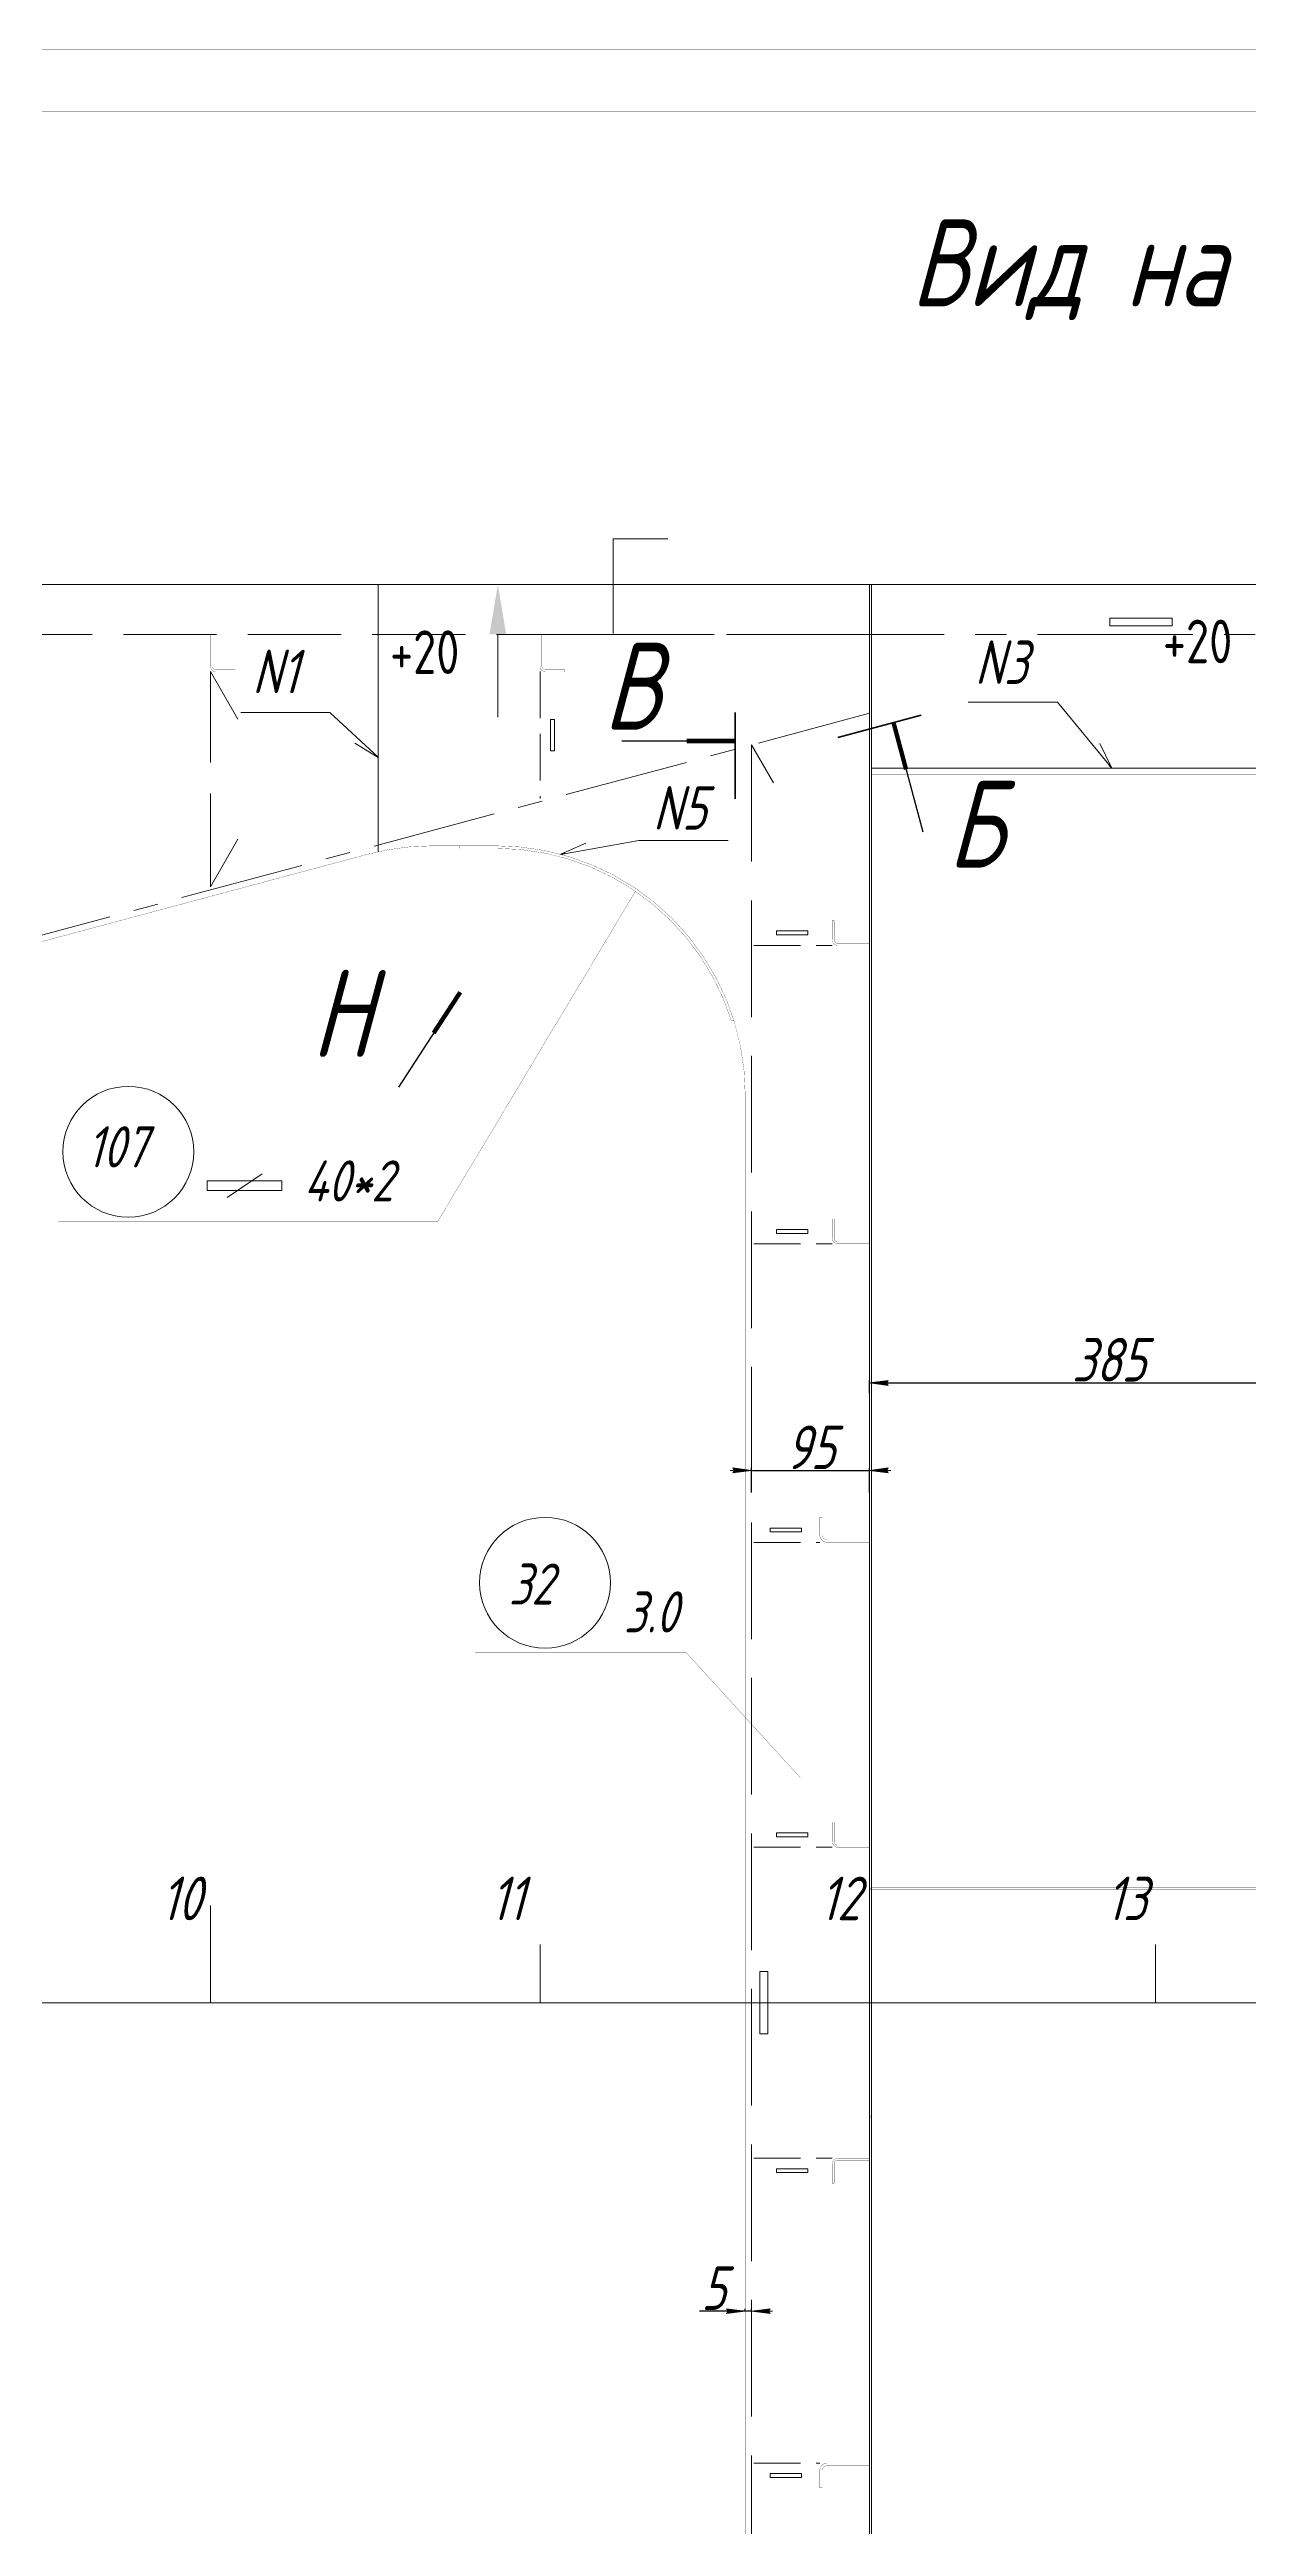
# Model space of a CAD drawing. Header units: millimetres. Extents: x 77380 to 135900, y -26587 to 17301.
# Drawn here: x 96739 to 97703, y 2083 to 4074 of the extents above; entities that cross this region are included whole.
import ezdxf

# ---------------------------------------------------------------- set-up
doc = ezdxf.new("R2010")
doc.units = ezdxf.units.MM
for name, pattern in [('K5LT32768', [0]), ('K5LT32772', [0]), ('K5LT32777', [0]), ('K5LT32780', [0]), ('K5LT32781', [0]), ('K5LT32782', [50, 37.5, -12.5]), ('K5LT32783', [100, 75, -25]), ('K5LT32785', [200, 125, -25, 25, -25]), ('K5LT32786', [100, 75, -25]), ('K5LT32792', [0]), ('K5LT32795', [125, 93.75, -31.25]), ('K5LT32796', [0]), ('K5LT32818', [160, 100, -20, 20, -20]), ('K5LT32831', [0]), ('K5LT32832', [0]), ('K5LT32833', [0]), ('K5LT32834', [0]), ('K5LT32835', [0]), ('K5LT32838', [0]), ('K5LT_THIN', [0])]:
    doc.linetypes.add(name, pattern=pattern)
doc.layers.add('4001', color=7, linetype='Continuous')
doc.styles.add('KDIMTEXTSTYLE', font='GOST_AU.SHX', dxfattribs={"width": 0.96, "oblique": 15, "height": 5})
doc.styles.add('KTEXTSTYLE', font='GOST_AU.SHX', dxfattribs={"width": 0.96, "height": 5})
doc.dimstyles.new('KDIMSTYLE (1.00)', dxfattribs={"dimtxt": 5, "dimasz": 1, "dimexe": 2, "dimexo": 0, "dimgap": 1, "dimtad": 1, "dimtxsty": 'KDIMTEXTSTYLE', "dimsah": 1, "dimcen": 0, "dimdle": 1, "dimadec": 0, "dimazin": 0, "dimtfac": 0.667, "dimtmove": 0, "dimatfit": 3, "dimfxl": 1, "dimtvp": 1, "dimtolj": 1, "dimtzin": 0, "dimarcsym": 0})

# ---------------------------------------------------------------- blocks, each defined once
blk = doc.blocks.new('KDIMARROW_02')
blk.add_hatch(color=0).paths.add_polyline_path([(13.5, 0), (15, 2), (0, 0), (15, -2)])
at = {"color": 0, "linetype": 'K5LT_THIN', "lineweight": 18}
for p, q in [((15, 2), (0, 0)), ((0, 0), (15, -2)), ((0, 0), (17, 0)), ((13.5, 0), (15, 2)), ((15, -2), (13.5, 0))]:
    blk.add_line(p, q, dxfattribs=at)
at = {"layer": '4001', "color": 0, "linetype": 'K5LT_THIN', "lineweight": 18}
blk.add_line((0, 0), (-1, 0), dxfattribs=at)
blk = doc.blocks.new('D78')
at = {"color": 0, "lineweight": -2}
for p, q in [((97303.6, 2914.4), (97303.6, 2934.2)), ((97304.6, 2932.2), (97397.6, 2932.2)), ((97398.6, 2914.4), (97398.6, 2934.2))]:
    blk.add_line(p, q, dxfattribs=at)
at = {"layer": 'Defpoints', "color": 0, "lineweight": 100}
for p in [(97398.6, 2932.2), (97303.6, 2914.4), (97398.6, 2914.4)]:
    blk.add_point(p, dxfattribs=at)
at = {"color": 0, "lineweight": -2, "rotation": 180}
blk.add_blockref('KDIMARROW_02', (97303.6, 2932.2), dxfattribs=at)
at = {"color": 0, "lineweight": -2}
blk.add_blockref('KDIMARROW_02', (97398.6, 2932.2), dxfattribs=at)
at = {"color": 7, "insert": (97351.1, 2950.8), "char_height": 5, "attachment_point": 5, "style": 'KDIMTEXTSTYLE'}
blk.add_mtext('\\A1;\\H35.0;\\W0.965;\\Q15;\\H35.0;\\W0.965;\\Q15;\\Q15;95', dxfattribs=at)
blk = doc.blocks.new('D80')
at = {"color": 0, "lineweight": -2}
for p, q in [((97298.6, 2256.4), (97261.8, 2256.4)), ((97298.6, 2256.4), (97298.6, 2258.4)), ((97302.6, 2256.4), (97299.6, 2256.4)), ((97303.6, 2256.4), (97303.6, 2258.4))]:
    blk.add_line(p, q, dxfattribs=at)
at = {"layer": 'Defpoints', "color": 0, "lineweight": 100}
for p in [(97298.6, 2256.4), (97298.6, 2256.4), (97303.6, 2256.4)]:
    blk.add_point(p, dxfattribs=at)
at = {"color": 0, "lineweight": -2, "rotation": 180}
blk.add_blockref('KDIMARROW_02', (97298.6, 2256.4), dxfattribs=at)
at = {"color": 0, "lineweight": -2}
blk.add_blockref('KDIMARROW_02', (97303.6, 2256.4), dxfattribs=at)
at = {"color": 7, "insert": (97273.2, 2274.9), "char_height": 5, "attachment_point": 5, "style": 'KDIMTEXTSTYLE'}
blk.add_mtext('\\A1;\\H35.0;\\W0.965;\\Q15;\\H35.0;\\W0.965;\\Q15;\\Q15;5', dxfattribs=at)
blk = doc.blocks.new('KDIMARROW_01')
blk.add_hatch(color=0).paths.add_polyline_path([(0, 0), (-15, 2), (-13.5, 0), (-15, -2)])
at = {"color": 0, "linetype": 'K5LT_THIN', "lineweight": 18}
for p, q in [((-13.5, 0), (-15, 2)), ((-15, 2), (0, 0)), ((0, 0), (-15, -2)), ((-15, -2), (-13.5, 0))]:
    blk.add_line(p, q, dxfattribs=at)
at = {"layer": '4001', "color": 0, "linetype": 'K5LT_THIN', "lineweight": 18}
blk.add_line((0, 0), (-1, 0), dxfattribs=at)
blk = doc.blocks.new('D82')
at = {"color": 0, "lineweight": -2}
for p, q in [((97398.6, 2994.5), (97398.6, 3004.6)), ((97399.6, 3002.6), (97782.6, 3002.6)), ((97783.6, 2994.5), (97783.6, 3004.6))]:
    blk.add_line(p, q, dxfattribs=at)
at = {"layer": 'Defpoints', "color": 0, "lineweight": 100}
for p in [(97398.6, 2994.5), (97783.6, 3002.6), (97783.6, 2994.5)]:
    blk.add_point(p, dxfattribs=at)
at = {"color": 0, "lineweight": -2, "rotation": 180}
blk.add_blockref('KDIMARROW_01', (97398.6, 3002.6), dxfattribs=at)
at = {"color": 0, "lineweight": -2}
blk.add_blockref('KDIMARROW_01', (97783.6, 3002.6), dxfattribs=at)
at = {"color": 7, "insert": (97591.1, 3021.2), "char_height": 5, "attachment_point": 5, "style": 'KDIMTEXTSTYLE'}
blk.add_mtext('\\A1;\\H35.0;\\W0.965;\\Q15;\\H35.0;\\W0.965;\\Q15;\\Q15;385', dxfattribs=at)
blk = doc.blocks.new('U378')
at = {"color": 7, "linetype": 'K5LT32832', "lineweight": 60}
blk.add_line((96895, 18169.5), (96828, 18151.5), dxfattribs=at)
at = {"color": 7, "linetype": 'K5LT32834', "lineweight": 30}
blk.add_line((96872.8, 18163.5), (96896.4, 18075.6), dxfattribs=at)
at = {"color": 7, "linetype": 'K5LT32833', "const_width": 3.54}
blk.add_lwpolyline([(96872.8, 18163.5), (96882.9, 18125.8)], dxfattribs=at)
blk = doc.blocks.new('U380')
blk.add_hatch(color=7).paths.add_polyline_path([(96561.4, 18234.3), (96548, 18234.3), (96554.7, 18274.3)])
at = {"color": 7, "linetype": 'K5LT32831', "lineweight": 9}
blk.add_line((96554.7, 18234.3), (96554.7, 18167.8), dxfattribs=at)
blk = doc.blocks.new('U381')
at = {"color": 7, "linetype": 'K5LT32832', "lineweight": 60}
blk.add_line((96745.6, 18171.6), (96745.6, 18102.2), dxfattribs=at)
at = {"color": 7, "linetype": 'K5LT32834', "lineweight": 30}
blk.add_line((96745.6, 18148.6), (96654.5, 18148.6), dxfattribs=at)
at = {"color": 7, "linetype": 'K5LT32833', "const_width": 3.54}
blk.add_lwpolyline([(96745.6, 18148.6), (96706.6, 18148.6)], dxfattribs=at)
blk = doc.blocks.new('U392')
at = {"color": 7, "linetype": 'K5LT_THIN', "lineweight": 18}
for p, q in [((96668.1, 18068.7), (96605.3, 18057.5)), ((96605.3, 18057.5), (96609.3, 18058.2))]:
    blk.add_line(p, q, dxfattribs=at)
at = {"color": 7, "linetype": 'K5LT32835', "lineweight": 18}
for p, q in [((96605.4, 18057.6), (96605.3, 18057.5)), ((96605.5, 18057.6), (96605.4, 18057.6)), ((96605.4, 18057.6), (96605.4, 18057.6)), ((96605.6, 18057.6), (96605.5, 18057.6)), ((96605.5, 18057.6), (96605.6, 18057.6)), ((96605.5, 18057.6), (96605.5, 18057.6)), ((96605.7, 18057.7), (96605.6, 18057.6)), ((96605.6, 18057.7), (96605.7, 18057.6)), ((96605.8, 18057.7), (96605.7, 18057.6)), ((96605.7, 18057.7), (96605.8, 18057.6)), ((96605.7, 18057.7), (96605.8, 18057.6)), ((96605.9, 18057.8), (96605.8, 18057.6)), ((96605.8, 18057.7), (96605.9, 18057.7)), ((96606, 18057.8), (96605.9, 18057.6)), ((96605.9, 18057.8), (96606.1, 18057.7)), ((96605.9, 18057.8), (96606, 18057.7)), ((96606.1, 18057.9), (96606, 18057.7)), ((96606, 18057.8), (96606.2, 18057.7)), ((96606.3, 18057.9), (96606.1, 18057.7)), ((96606.2, 18057.9), (96606.1, 18057.7)), ((96606.1, 18057.8), (96606.3, 18057.7)), ((96606.4, 18058), (96606.2, 18057.7)), ((96606.2, 18057.9), (96606.5, 18057.7)), ((96606.2, 18057.9), (96606.4, 18057.7)), ((96606.5, 18058), (96606.3, 18057.7)), ((96606.3, 18057.9), (96606.5, 18057.8)), ((96606.6, 18058.1), (96606.4, 18057.7)), ((96606.4, 18058), (96606.7, 18057.8)), ((96606.4, 18058), (96606.6, 18057.8)), ((96606.7, 18058.1), (96606.5, 18057.8)), ((96606.5, 18058), (96606.8, 18057.8)), ((96606.8, 18058.1), (96606.6, 18057.8)), ((96606.6, 18058), (96606.9, 18057.8)), ((96607, 18058.2), (96606.7, 18057.8)), ((96606.7, 18058.1), (96607.1, 18057.9)), ((96606.7, 18058.1), (96607, 18057.8)), ((96607.1, 18058.2), (96606.8, 18057.8)), ((96606.8, 18058.1), (96607.2, 18057.9)), ((96607.3, 18058.3), (96606.9, 18057.8)), ((96607.2, 18058.3), (96606.9, 18057.8)), ((96606.9, 18058.2), (96607.3, 18057.9)), ((96606.9, 18058.2), (96607.3, 18057.9)), ((96607.4, 18058.4), (96607, 18057.8)), ((96607, 18058.2), (96607.4, 18057.9)), ((96607.5, 18058.4), (96607.1, 18057.9)), ((96607.1, 18058.2), (96607.5, 18057.9)), ((96607.6, 18058.4), (96607.2, 18057.9)), ((96607.2, 18058.3), (96607.7, 18058)), ((96607.2, 18058.3), (96607.6, 18057.9)), ((96607.7, 18058.5), (96607.3, 18057.9)), ((96607.3, 18058.3), (96607.8, 18058)), ((96607.8, 18058.5), (96607.4, 18057.9)), ((96607.4, 18058.4), (96608, 18058)), ((96607.4, 18058.3), (96607.9, 18058)), ((96607.9, 18058.6), (96607.5, 18057.9)), ((96607.5, 18058.4), (96608, 18058)), ((96608.1, 18058.6), (96607.6, 18058)), ((96608, 18058.6), (96607.6, 18057.9)), ((96607.6, 18058.4), (96608.1, 18058)), ((96608.2, 18058.6), (96607.7, 18058)), ((96607.7, 18058.5), (96608.3, 18058.1)), ((96607.7, 18058.5), (96608.2, 18058.1)), ((96608.2, 18058.5), (96607.8, 18058)), ((96607.8, 18058.5), (96608.2, 18058.2)), ((96607.9, 18058.6), (96608.2, 18058.4)), ((96607.9, 18058.5), (96608.2, 18058.3)), ((96608.2, 18058.4), (96607.9, 18058)), ((96608, 18058.6), (96608.2, 18058.5)), ((96608.2, 18058.3), (96608, 18058)), ((96608.1, 18058.6), (96608.2, 18058.6)), ((96608.2, 18058.2), (96608.1, 18058)), ((96608.2, 18058.7), (96608.2, 18058.6)), ((96608.3, 18058.2), (96608.2, 18058.1)), ((96608.3, 18058.1), (96608.3, 18058.1))]:
    blk.add_line(p, q, dxfattribs=at)
at = {"color": 7, "linetype": 'K5LT32835', "const_width": 0.18}
blk.add_lwpolyline([(96608.3, 18058.1), (96605.3, 18057.5), (96608.2, 18058.7)], close=True, dxfattribs=at)
blk = doc.blocks.new('U397')
at = {"color": 7, "linetype": 'K5LT_THIN', "lineweight": 18}
for p, q in [((96419.6, 18171.4), (96458.6, 18135.3)), ((96458.6, 18135.3), (96455.6, 18138))]:
    blk.add_line(p, q, dxfattribs=at)
at = {"color": 7, "linetype": 'K5LT32835', "lineweight": 18}
for p, q in [((96456, 18136.9), (96456.8, 18137)), ((96456, 18136.9), (96456, 18137)), ((96456, 18136.9), (96456.8, 18136.9)), ((96456, 18136.9), (96456, 18136.9)), ((96456.1, 18137.1), (96456.6, 18137.1)), ((96456.1, 18137), (96456.7, 18137)), ((96456.1, 18136.8), (96456.1, 18137)), ((96456.1, 18136.8), (96456.9, 18136.8)), ((96456.2, 18137.1), (96456.6, 18137.2)), ((96456.2, 18136.7), (96456.2, 18137.2)), ((96456.2, 18136.8), (96456.2, 18137.1)), ((96456.2, 18136.8), (96457, 18136.8)), ((96456.3, 18137.3), (96456.4, 18137.3)), ((96456.4, 18136.7), (96456.3, 18137.3)), ((96456.3, 18137.2), (96456.5, 18137.2)), ((96456.3, 18136.7), (96456.3, 18137.2)), ((96456.3, 18136.7), (96457, 18136.7)), ((96456.4, 18137.3), (96456.4, 18137.3)), ((96456.4, 18136.6), (96456.4, 18137.3)), ((96456.4, 18136.6), (96457.1, 18136.7)), ((96456.5, 18136.6), (96456.5, 18137.2)), ((96456.6, 18136.5), (96456.5, 18137.2)), ((96456.5, 18136.6), (96457.2, 18136.6)), ((96456.6, 18136.5), (96456.6, 18137.1)), ((96456.6, 18136.5), (96457.2, 18136.5)), ((96456.7, 18136.5), (96456.7, 18137.1)), ((96456.8, 18136.4), (96456.7, 18137)), ((96456.7, 18136.5), (96457.3, 18136.5)), ((96456.8, 18136.4), (96456.8, 18136.9)), ((96456.8, 18136.4), (96457.4, 18136.4)), ((96456.9, 18136.3), (96456.9, 18136.9)), ((96457, 18136.3), (96456.9, 18136.8)), ((96456.9, 18136.3), (96457.4, 18136.4)), ((96457, 18136.3), (96457, 18136.8)), ((96457, 18136.3), (96457.5, 18136.3)), ((96457.1, 18136.2), (96457.1, 18136.7)), ((96457.1, 18136.2), (96457.1, 18136.6)), ((96457.1, 18136.2), (96457.6, 18136.2)), ((96457.2, 18136.1), (96457.2, 18136.6)), ((96457.2, 18136.2), (96457.6, 18136.2)), ((96457.3, 18136.1), (96457.3, 18136.5)), ((96457.3, 18136.1), (96457.3, 18136.5)), ((96457.3, 18136.1), (96457.7, 18136.1)), ((96457.4, 18136), (96457.4, 18136.4)), ((96457.4, 18136), (96457.8, 18136.1)), ((96457.5, 18136), (96457.5, 18136.3)), ((96457.5, 18135.9), (96457.5, 18136.3)), ((96457.5, 18136), (96457.8, 18136)), ((96457.6, 18135.9), (96457.6, 18136.2)), ((96457.6, 18135.9), (96457.9, 18135.9)), ((96457.7, 18135.9), (96457.7, 18136.1)), ((96457.7, 18135.8), (96457.7, 18136.1)), ((96457.7, 18135.9), (96458, 18135.9)), ((96457.8, 18135.8), (96457.8, 18136)), ((96457.8, 18135.8), (96458, 18135.8)), ((96457.9, 18135.7), (96457.9, 18136)), ((96457.9, 18135.7), (96457.9, 18135.9)), ((96457.9, 18135.7), (96458.1, 18135.7)), ((96458, 18135.7), (96458, 18135.8)), ((96458, 18135.7), (96458.2, 18135.7)), ((96458, 18135.6), (96458.2, 18135.6)), ((96458.1, 18135.6), (96458.1, 18135.8)), ((96458.1, 18135.6), (96458.1, 18135.7)), ((96458.1, 18135.6), (96458.3, 18135.6)), ((96458.2, 18135.5), (96458.2, 18135.7)), ((96458.2, 18135.5), (96458.4, 18135.5)), ((96458.3, 18135.5), (96458.3, 18135.6)), ((96458.3, 18135.5), (96458.3, 18135.5)), ((96458.3, 18135.4), (96458.4, 18135.4)), ((96458.4, 18135.4), (96458.4, 18135.5)), ((96458.4, 18135.4), (96458.5, 18135.4)), ((96458.5, 18135.4), (96458.4, 18135.4)), ((96458.5, 18135.3), (96458.5, 18135.4)), ((96458.5, 18135.3), (96458.6, 18135.3))]:
    blk.add_line(p, q, dxfattribs=at)
at = {"color": 7, "linetype": 'K5LT32835', "const_width": 0.18}
blk.add_lwpolyline([(96456.4, 18137.3), (96458.6, 18135.3), (96456, 18136.9)], close=True, dxfattribs=at)
blk = doc.blocks.new('U400')
at = {"color": 7, "linetype": 'K5LT_THIN', "lineweight": 18}
for p, q in [((97004.6, 18179.8), (97048.4, 18126.8)), ((97048.4, 18126.8), (97045.9, 18129.9))]:
    blk.add_line(p, q, dxfattribs=at)
at = {"color": 7, "linetype": 'K5LT32835', "lineweight": 18}
for p, q in [((97046.1, 18128.8), (97046.9, 18128.7)), ((97046.1, 18128.8), (97046.9, 18128.7)), ((97046.1, 18128.8), (97046.1, 18128.8)), ((97046.1, 18128.7), (97046.1, 18128.8)), ((97046.2, 18128.9), (97046.8, 18128.8)), ((97046.2, 18128.7), (97046.2, 18128.9)), ((97046.2, 18128.7), (97047, 18128.6)), ((97046.3, 18129), (97046.7, 18129)), ((97046.3, 18128.6), (97046.3, 18129)), ((97046.3, 18128.6), (97046.4, 18129)), ((97046.3, 18128.9), (97046.8, 18128.9)), ((97046.3, 18128.6), (97047, 18128.5)), ((97046.4, 18128.5), (97046.4, 18129.1)), ((97046.4, 18128.5), (97046.5, 18129.1)), ((97046.4, 18129), (97046.6, 18129)), ((97046.4, 18128.5), (97047.1, 18128.5)), ((97046.5, 18129.2), (97046.5, 18129.2)), ((97046.5, 18129.1), (97046.6, 18129.1)), ((97046.5, 18128.4), (97046.6, 18129.1)), ((97046.5, 18128.5), (97047.2, 18128.4)), ((97046.5, 18128.4), (97047.2, 18128.3)), ((97046.6, 18128.4), (97046.6, 18129.1)), ((97046.6, 18128.3), (97046.7, 18129)), ((97046.6, 18128.3), (97047.3, 18128.3)), ((97046.7, 18128.3), (97046.7, 18128.9)), ((97046.7, 18128.2), (97046.8, 18128.9)), ((97046.7, 18128.2), (97047.3, 18128.2)), ((97046.8, 18128.2), (97046.8, 18128.8)), ((97046.8, 18128.1), (97046.9, 18128.7)), ((97046.8, 18128.2), (97047.4, 18128.1)), ((97046.9, 18128.1), (97047, 18128.6)), ((97046.9, 18128.1), (97047.4, 18128.1)), ((97047, 18128), (97047, 18128.6)), ((97047, 18128), (97047.1, 18128.5)), ((97047, 18128), (97047.5, 18128)), ((97047.1, 18128), (97047.1, 18128.4)), ((97047.1, 18127.9), (97047.2, 18128.4)), ((97047.1, 18128), (97047.6, 18127.9)), ((97047.2, 18127.9), (97047.2, 18128.3)), ((97047.2, 18127.9), (97047.6, 18127.8)), ((97047.3, 18127.8), (97047.3, 18128.2)), ((97047.3, 18127.8), (97047.4, 18128.2)), ((97047.3, 18127.8), (97047.7, 18127.8)), ((97047.3, 18127.7), (97047.7, 18127.7)), ((97047.4, 18127.7), (97047.4, 18128.1)), ((97047.4, 18127.7), (97047.5, 18128)), ((97047.4, 18127.7), (97047.8, 18127.6)), ((97047.5, 18127.6), (97047.5, 18128)), ((97047.5, 18127.6), (97047.8, 18127.6)), ((97047.6, 18127.6), (97047.6, 18127.9)), ((97047.6, 18127.5), (97047.6, 18127.8)), ((97047.6, 18127.5), (97047.9, 18127.5)), ((97047.7, 18127.5), (97047.7, 18127.7)), ((97047.7, 18127.4), (97047.8, 18127.7)), ((97047.7, 18127.5), (97048, 18127.4)), ((97047.8, 18127.4), (97047.8, 18127.6)), ((97047.8, 18127.4), (97048, 18127.4)), ((97047.9, 18127.3), (97047.9, 18127.5)), ((97047.9, 18127.3), (97047.9, 18127.5)), ((97047.9, 18127.3), (97048.1, 18127.3)), ((97048, 18127.2), (97048, 18127.4)), ((97048, 18127.2), (97048, 18127.3)), ((97048, 18127.2), (97048.1, 18127.2)), ((97048.1, 18127.1), (97048.1, 18127.3)), ((97048.1, 18127.2), (97048.2, 18127.2)), ((97048.1, 18127.1), (97048.3, 18127.1)), ((97048.2, 18127.1), (97048.2, 18127.2)), ((97048.2, 18127), (97048.2, 18127.1)), ((97048.2, 18127), (97048.3, 18127)), ((97048.3, 18127), (97048.3, 18127.1)), ((97048.3, 18127), (97048.4, 18126.9)), ((97048.3, 18126.9), (97048.3, 18127)), ((97048.4, 18126.9), (97048.4, 18126.9)), ((97048.4, 18126.9), (97048.4, 18126.9))]:
    blk.add_line(p, q, dxfattribs=at)
at = {"color": 7, "linetype": 'K5LT32835', "const_width": 0.18}
blk.add_lwpolyline([(97046.5, 18129.2), (97048.4, 18126.8), (97046.1, 18128.8)], close=True, dxfattribs=at)
blk = doc.blocks.new('U409')
at = {"color": 7, "linetype": 'K5LT32834', "lineweight": 30}
blk.add_line((96524.4, 17946.6), (96474.7, 17870.3), dxfattribs=at)
at = {"color": 7, "linetype": 'K5LT32838', "const_width": 3.59}
blk.add_lwpolyline([(96524.4, 17946.6), (96503.1, 17913.9)], dxfattribs=at)
blk = doc.blocks.new('U444')
at = {"color": 7, "linetype": 'K5LT32780', "const_width": 0.18}
for points in [[(93305.3, 12764.4), (101715.3, 12764.4), (101715.3, 18704.4), (93305.3, 18704.4)], [(93505.3, 12814.4), (101665.3, 12814.4), (101665.3, 18654.4), (93505.3, 18654.4)]]:
    blk.add_lwpolyline(points, close=True, dxfattribs=at)

msp = doc.modelspace()

# ---------------------------------------------------------------- linework, layer by layer
at = {"color": 1, "linetype": 'K5LT32772', "lineweight": 18, "true_color": 0xff0000}
for p, q in [((97192.331, 3604.925), (97192.331, 3681.247)), ((97192.331, 3681.247), (97236.362, 3681.247)), ((97641.872, 3617.463), (97591.872, 3617.463)), ((97591.872, 3617.463), (97591.872, 3611.213)), ((97591.872, 3611.213), (97641.872, 3611.213)), ((97641.872, 3611.213), (97641.872, 3617.463)), ((97321.235, 3484.889), (97303.622, 3515.417)), ((96881.993, 3151.75), (96910.173, 3170.537)), ((96926.142, 3164.901), (96866.025, 3164.901)), ((96866.025, 3164.901), (96866.025, 3157.386)), ((96866.025, 3157.386), (96926.142, 3157.386)), ((96926.142, 3157.386), (96926.142, 3164.901)), ((97316.747, 2529.338), (97310.497, 2529.338)), ((97310.497, 2529.338), (97310.497, 2479.338)), ((97316.747, 2479.338), (97316.747, 2529.338)), ((94086.219, 2504.338), (102036.556, 2504.338)), ((97310.497, 2479.338), (97316.747, 2479.338))]:
    msp.add_line(p, q, dxfattribs=at)
at = {"color": 3, "linetype": 'K5LT32768', "lineweight": 18, "true_color": 0x00ff00}
for p, q in [((97398.623, 3644.337), (94297.123, 3644.337)), ((97003.622, 3429.645), (97003.622, 3644.337)), ((97398.623, 1364.338), (97398.623, 3644.337)), ((97785.122, 3644.337), (97398.623, 3644.337)), ((97400.123, 1364.338), (97400.123, 3644.337)), ((97400.123, 3496.838), (97783.622, 3496.838))]:
    msp.add_line(p, q, dxfattribs=at)
at = {"color": 6, "linetype": 'K5LT32783', "lineweight": 18, "true_color": 0xff00ff}
msp.add_line((94298.623, 3604.338), (97400.123, 3604.338), dxfattribs=at)
at = {"color": 1, "linetype": 'K5LT32785', "lineweight": 18, "true_color": 0xff0000}
for p, q in [((97133.622, 3604.338), (98100.123, 3604.338)), ((96890.638, 3536.177), (96868.623, 3574.338)), ((96890.638, 3439.59), (96868.623, 3401.43))]:
    msp.add_line(p, q, dxfattribs=at)
at = {"color": 1, "linetype": 'K5LT32786', "lineweight": 18, "true_color": 0xff0000}
msp.add_line((96868.623, 3401.43), (96868.623, 3574.338), dxfattribs=at)
at = {"color": 2, "linetype": 'K5LT32782', "lineweight": 18, "true_color": 0xffff00}
for p, q in [((97133.622, 3574.338), (97133.622, 3472.337)), ((97145.188, 3535.862), (97142.057, 3535.862)), ((97142.057, 3535.862), (97142.057, 3510.813)), ((97145.188, 3510.813), (97145.188, 3535.862)), ((97142.057, 3510.813), (97145.188, 3510.813)), ((97348.847, 3365.903), (97323.798, 3365.903)), ((97323.798, 3365.903), (97323.798, 3362.772)), ((97348.847, 3362.772), (97348.847, 3365.903)), ((97305.623, 3354.338), (97368.623, 3354.338)), ((97323.798, 3362.772), (97348.847, 3362.772)), ((97305.623, 3114.338), (97368.623, 3114.338)), ((97348.847, 3125.904), (97323.798, 3125.904)), ((97323.798, 3125.904), (97323.798, 3122.773)), ((97323.798, 3122.773), (97348.847, 3122.773)), ((97348.847, 3122.773), (97348.847, 3125.904)), ((97305.623, 2874.338), (97358.622, 2874.338)), ((97343.847, 2885.903), (97318.798, 2885.903)), ((97318.798, 2885.903), (97318.798, 2882.772)), ((97318.798, 2882.772), (97343.847, 2882.772)), ((97343.847, 2882.772), (97343.847, 2885.903)), ((97305.623, 2629.338), (97368.623, 2629.338)), ((97348.847, 2640.903), (97323.798, 2640.903)), ((97323.798, 2640.903), (97323.798, 2637.772)), ((97323.798, 2637.772), (97348.847, 2637.772)), ((97348.847, 2637.772), (97348.847, 2640.903)), ((97305.623, 2379.338), (97368.623, 2379.338)), ((97323.798, 2367.772), (97323.798, 2370.903)), ((97323.798, 2370.903), (97348.847, 2370.903)), ((97348.847, 2370.903), (97348.847, 2367.772)), ((97348.847, 2367.772), (97323.798, 2367.772)), ((97305.623, 2134.338), (97358.622, 2134.338)), ((97318.798, 2122.773), (97318.798, 2125.904)), ((97318.798, 2125.904), (97343.847, 2125.904)), ((97343.847, 2122.773), (97318.798, 2122.773)), ((97343.847, 2125.904), (97343.847, 2122.773))]:
    msp.add_line(p, q, dxfattribs=at)
at = {"color": 7, "linetype": 'K5LT32780', "lineweight": 18}
for p, q in [((97549.68, 3549.785), (97477.998, 3549.785)), ((96964.673, 3541.377), (96892.992, 3541.377)), ((97284.783, 3438.681), (97213.102, 3438.681))]:
    msp.add_line(p, q, dxfattribs=at)
at = {"color": 5, "linetype": 'K5LT32818', "lineweight": 18, "true_color": 0x0000ff}
msp.add_line((95300.123, 2978.578), (97398.623, 3540.872), dxfattribs=at)
at = {"color": 7, "linetype": 'K5LT_THIN', "lineweight": 18}
for p, q in [((97003.486, 3505.37), (96984.73, 3516.867)), ((97593.491, 3496.838), (97583.616, 3516.498)), ((97150.427, 3427.557), (97170.571, 3436.401))]:
    msp.add_line(p, q, dxfattribs=at)
at = {"color": 1, "linetype": 'K5LT32795', "lineweight": 18, "true_color": 0xff0000}
msp.add_line((97303.622, 3515.417), (97303.622, 1493.258), dxfattribs=at)
at = {"color": 1, "linetype": 'K5LT32781', "lineweight": 0, "true_color": 0xff0000}
for p, q in [((96868.622, 2504.338), (96868.622, 2582.463)), ((97398.622, 2504.338), (97398.622, 2582.463)), ((97133.623, 2504.338), (97133.623, 2551.213)), ((97628.623, 2504.338), (97628.623, 2551.213))]:
    msp.add_line(p, q, dxfattribs=at)
at = {"color": 3, "linetype": 'K5LT32768', "true_color": 0x00ff00, "const_width": 0.18}
for points in [[(97398.623, 3644.337), (97398.623, 3604.338), (97400.123, 3604.338), (97400.123, 3496.838)], [(97783.622, 3491.992), (97400.123, 3491.992), (97400.123, 3496.838), (97783.622, 3496.838)], [(97783.622, 2596.721), (97399.622, 2596.721), (97399.622, 2595.119), (97783.622, 2595.119)], [(97783.622, 2411.956), (97399.622, 2411.956), (97399.622, 2413.556), (97783.622, 2413.556)]]:
    msp.add_lwpolyline(points, dxfattribs=at)
at = {"color": 5, "linetype": 'K5LT32792', "true_color": 0x0000ff, "const_width": 0.18}
for points in [[(96870.123, 3604.338), (96868.623, 3604.338), (96868.623, 3578.838, 0.41421356), (96873.123, 3574.338), (96888.623, 3574.338), (96888.623, 3575.838), (96873.123, 3575.838, -0.41421356), (96870.123, 3578.838)], [(97135.122, 3604.338), (97133.622, 3604.338), (97133.622, 3578.838, 0.41421356), (97138.122, 3574.338), (97153.622, 3574.338), (97153.622, 3575.838), (97138.122, 3575.838, -0.41421356), (97135.122, 3578.838)], [(97398.623, 3355.838), (97398.623, 3354.338), (97373.123, 3354.338, -0.41421356), (97368.623, 3358.838), (97368.623, 3374.338), (97370.123, 3374.338), (97370.123, 3358.838, 0.41421356), (97373.123, 3355.838)], [(97398.623, 3115.838), (97398.623, 3114.338), (97373.123, 3114.338, -0.41421356), (97368.623, 3118.838), (97368.623, 3134.338), (97370.123, 3134.338), (97370.123, 3118.838, 0.41421356), (97373.123, 3115.838)], [(97360.623, 2894.338), (97360.623, 2880.338, 0.41421356), (97364.623, 2876.338), (97398.623, 2876.338), (97398.623, 2874.338), (97364.623, 2874.338, -0.41421356), (97358.623, 2880.338), (97358.623, 2894.338)], [(97398.623, 2630.838), (97398.623, 2629.338), (97373.123, 2629.338, -0.41421356), (97368.623, 2633.838), (97368.623, 2649.338), (97370.123, 2649.338), (97370.123, 2633.838, 0.41421356), (97373.123, 2630.838)], [(97398.623, 2377.838), (97398.623, 2379.338), (97373.123, 2379.338, 0.41421356), (97368.623, 2374.838), (97368.623, 2359.338), (97370.123, 2359.338), (97370.123, 2374.838, -0.41421356), (97373.123, 2377.838)], [(97360.623, 2114.338), (97360.623, 2128.338, -0.41421356), (97364.623, 2132.338), (97398.623, 2132.338), (97398.623, 2134.338), (97364.623, 2134.338, 0.41421356), (97358.623, 2128.338), (97358.623, 2114.338)]]:
    msp.add_lwpolyline(points, format="xyb", close=True, dxfattribs=at)
at = {"color": 3, "linetype": 'K5LT32777', "true_color": 0x00ff00, "const_width": 0.18}
msp.add_lwpolyline([(95303.622, 2034.338), (95303.622, 2974.338), (96994.933, 3427.524, -0.06554337), (97046.697, 3434.338), (97098.623, 3434.338, -0.41421355), (97298.623, 3234.338), (97298.623, 1774.338, -0.41421355), (97098.623, 1574.338), (97046.697, 1574.338, -0.06554325), (96994.933, 1581.153)], format="xyb", close=True, dxfattribs=at)
at = {"color": 1, "linetype": 'K5LT32796', "true_color": 0xff0000, "const_width": 0.18}
msp.add_lwpolyline([(97068.623, 3434.338), (97068.623, 3432.338), (97098.623, 3432.338, -0.32753831), (97287.502, 3293.738), (97289.41, 3294.337)], format="xyb", dxfattribs=at)
at = {"color": 1, "linetype": 'K5LT32772', "true_color": 0xff0000, "const_width": 0.18}
for points in [[(97210.37, 3397.789), (97051.244, 3132.024), (96746.26, 3132.024)], [(97081.308, 2785.567), (97251.414, 2785.567), (97342.889, 2685.257)]]:
    msp.add_lwpolyline(points, dxfattribs=at)
at = {"color": 1, "linetype": 'K5LT32772', "lineweight": 18, "true_color": 0xff0000}
for centre in [(96802.619, 3188.384), (97137.668, 2841.927)]:
    msp.add_circle(centre, 52.603, dxfattribs=at)

# ---------------------------------------------------------------- block references
for name in ['U444', 'U380', 'U400', 'U397', 'U381', 'U378', 'U392', 'U409']:
    msp.add_blockref(name, (545.046, -14630.011))

# ---------------------------------------------------------------- texts
at = {"color": 7, "char_height": 2.5, "attachment_point": 1, "style": 'KTEXTSTYLE'}
for s, insert in [('\\H3.5;\\W0.965;\\Q15;\\Q15;\\H70.00;Вид на палубу 500 от ОП', (97431.756, 3938.007)), ('\\H3.5;\\W0.965;\\Q15;\\Q0;\\H35.00;+20', (97013.048, 3607.494)), ('\\H3.5;\\W0.965;\\Q15;\\Q0;\\H35.00;+20', (97634.481, 3616.13)), ('\\H3.5;\\W0.965;\\Q15;\\Q15;\\H35.00;N1', (96902.201, 3591.945)), ('\\H3.5;\\W0.965;\\Q15;\\Q15;\\H70.00;В', (97184.538, 3597.701)), ('\\H3.5;\\W0.965;\\Q15;\\Q15;\\H35.00;N3', (97483.208, 3599.353)), ('\\H3.5;\\W0.965;\\Q15;\\Q15;\\H70.00;Б', (97461.38, 3486.867)), ('\\H3.5;\\W0.965;\\Q15;\\Q15;\\H35.00;N5', (97224.311, 3482.249)), ('\\H3.5;\\W0.965;\\Q15;\\Q15;\\H70.00;Н', (96949.639, 3334.709)), ('\\H3.5;\\W0.965;\\Q15;\\Q15;\\H33.00;{\\c255;107}', (96769.221, 3208.86)), ('\\H3.5;\\W0.965;\\Q15;\\Q15;\\H33.00;{\\c255;40*2}', (96943.642, 3181.463)), ('\\H3.5;\\W0.965;\\Q15;\\Q15;\\H33.00;{\\c255;32}', (97108.501, 2857.427)), ('\\H3.5;\\W0.965;\\Q15;\\Q15;\\H33.00;{\\c255;3.0}', (97201.073, 2835.005))]:
    msp.add_mtext(s, dxfattribs=dict(at, insert=insert))
at = {"color": 7, "char_height": 2.5, "attachment_point": 1, "rotation": 359.999999, "style": 'KTEXTSTYLE'}
for s, insert in [('\\H3.5;\\W0.965;\\Q15;\\Q15;\\H35.00;{\\c255;10}', (96828.727, 2605.673)), ('\\H3.5;\\W0.965;\\Q15;\\Q15;\\H35.00;{\\c255;11}', (97093.727, 2605.673)), ('\\H3.5;\\W0.965;\\Q15;\\Q15;\\H35.00;{\\c255;12}', (97358.727, 2605.673)), ('\\H3.5;\\W0.965;\\Q15;\\Q15;\\H35.00;{\\c255;13}', (97588.727, 2605.673))]:
    msp.add_mtext(s, dxfattribs=dict(at, insert=insert))

# ---------------------------------------------------------------- dimensions: what is measured, and where the dimension line sits
at = {"color": 7}
for base, p1, p2, text, override, picture, middle in [((97783.622, 3002.614), (97398.623, 2994.454), (97783.622, 2994.454), '\\H35.0;\\W0.965;\\Q15;\\H35.0;\\W0.965;\\Q15;\\Q15;385', {"dimexo": 0, "dimblk1": 'KDIMARROW_01', "dimblk2": 'KDIMARROW_01', "dimse1": 0, "dimse2": 0, "dimclrt": 7, "dimtolj": 1}, 'D82', (97591.122, 3002.614)), ((97398.623, 2932.193), (97303.622, 2914.44), (97398.623, 2914.44), '\\H35.0;\\W0.965;\\Q15;\\H35.0;\\W0.965;\\Q15;\\Q15;95', {"dimexo": 0, "dimblk1": 'KDIMARROW_02', "dimblk2": 'KDIMARROW_02', "dimse1": 0, "dimse2": 0, "dimclrt": 7, "dimtolj": 1}, 'D78', (97351.123, 2932.193)), ((97298.623, 2256.389), (97303.622, 2256.389), (97298.623, 2256.389), '\\H35.0;\\W0.965;\\Q15;\\H35.0;\\W0.965;\\Q15;\\Q15;5', {"dimexo": 0, "dimblk1": 'KDIMARROW_02', "dimblk2": 'KDIMARROW_02', "dimse1": 0, "dimse2": 0, "dimclrt": 7, "dimtolj": 1}, 'D80', (97273.214, 2256.389))]:
    dim = msp.add_linear_dim(base=base, p1=p1, p2=p2, text=text, dimstyle='KDIMSTYLE (1.00)', override=override, dxfattribs=at)
    dim.commit()
    dim.dimension.update_dxf_attribs({"geometry": picture, "text_midpoint": middle, "dimtype": 160})

doc.saveas('drawing.dxf')
